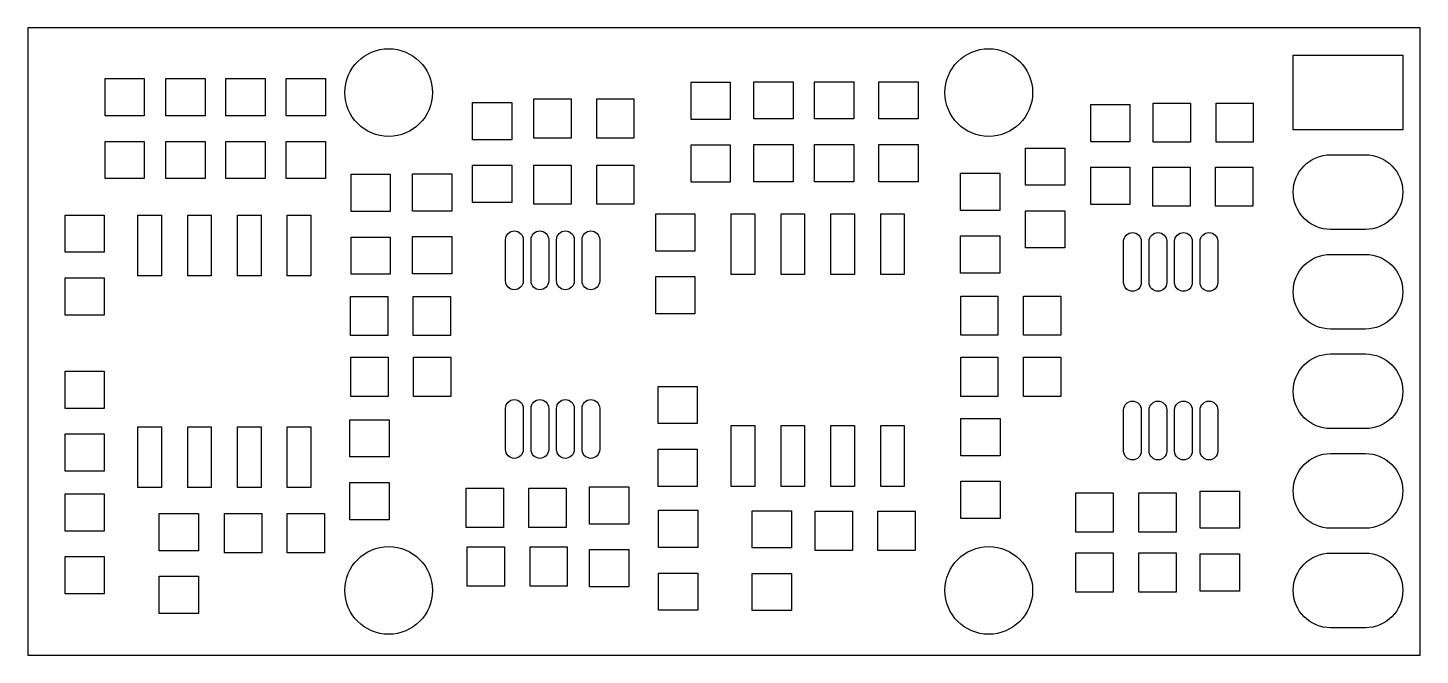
# Model space of a CAD drawing. Extents: x -35.5 to 0, y -16 to 0.
import ezdxf

# ---------------------------------------------------------------- set-up
doc = ezdxf.new("R2010")
doc.units = 0
doc.layers.add('BG_DESIGN_OUTLINE', color=85, linetype='CONTINUOUS')
doc.layers.add('PIN_TOP', color=80, linetype='CONTINUOUS')

msp = doc.modelspace()

# ---------------------------------------------------------------- linework, layer by layer
at = {"layer": 'BG_DESIGN_OUTLINE'}
msp.add_lwpolyline([(0, -11.02), (0, 0), (-25, 0), (-35.5, 0), (-35.5, -16), (-25, -16), (0, -16)], close=True, dxfattribs=at)
at = {"layer": 'PIN_TOP'}
for points in [[(-3.237, -0.6975), (-0.443, -0.6975), (-0.443, -2.6025), (-3.237, -2.6025)], [(-33.53, -2.245), (-33.53, -1.295), (-32.53, -1.295), (-32.53, -2.245)], [(-30.98, -1.295), (-30.98, -2.245), (-31.98, -2.245), (-31.98, -1.295)], [(-30.45, -2.245), (-30.45, -1.295), (-29.45, -1.295), (-29.45, -2.245)], [(-27.91, -1.295), (-27.91, -2.245), (-28.91, -2.245), (-28.91, -1.295)], [(-18.59, -2.335), (-18.59, -1.385), (-17.59, -1.385), (-17.59, -2.335)], [(-15.99, -1.375), (-15.99, -2.325), (-16.99, -2.325), (-16.99, -1.375)], [(-15.44, -2.325), (-15.44, -1.375), (-14.44, -1.375), (-14.44, -2.325)], [(-12.8, -1.375), (-12.8, -2.325), (-13.8, -2.325), (-13.8, -1.375)], [(-24.16, -2.855), (-24.16, -1.905), (-23.16, -1.905), (-23.16, -2.855)], [(-21.645, -2.81), (-22.595, -2.81), (-22.595, -1.81), (-21.645, -1.81)], [(-20.045, -2.81), (-20.995, -2.81), (-20.995, -1.81), (-20.045, -1.81)], [(-8.4, -2.905), (-8.4, -1.955), (-7.4, -1.955), (-7.4, -2.905)], [(-5.855, -2.92), (-6.805, -2.92), (-6.805, -1.92), (-5.855, -1.92)], [(-4.255, -2.92), (-5.205, -2.92), (-5.205, -1.92), (-4.255, -1.92)], [(-33.53, -3.845), (-33.53, -2.895), (-32.53, -2.895), (-32.53, -3.845)], [(-30.98, -2.895), (-30.98, -3.845), (-31.98, -3.845), (-31.98, -2.895)], [(-30.45, -3.845), (-30.45, -2.895), (-29.45, -2.895), (-29.45, -3.845)], [(-27.91, -2.895), (-27.91, -3.845), (-28.91, -3.845), (-28.91, -2.895)], [(-18.59, -3.935), (-18.59, -2.985), (-17.59, -2.985), (-17.59, -3.935)], [(-15.99, -2.975), (-15.99, -3.925), (-16.99, -3.925), (-16.99, -2.975)], [(-15.44, -3.925), (-15.44, -2.975), (-14.44, -2.975), (-14.44, -3.925)], [(-12.8, -2.975), (-12.8, -3.925), (-13.8, -3.925), (-13.8, -2.975)], [(-9.06, -3.065), (-9.06, -4.015), (-10.06, -4.015), (-10.06, -3.065)], [(-24.16, -4.455), (-24.16, -3.505), (-23.16, -3.505), (-23.16, -4.455)], [(-21.645, -4.5), (-22.595, -4.5), (-22.595, -3.5), (-21.645, -3.5)], [(-20.045, -4.5), (-20.995, -4.5), (-20.995, -3.5), (-20.045, -3.5)], [(-5.865, -4.55), (-6.815, -4.55), (-6.815, -3.55), (-5.865, -3.55)], [(-4.265, -4.55), (-5.215, -4.55), (-5.215, -3.55), (-4.265, -3.55)], [(-26.26, -3.735), (-26.26, -4.685), (-27.26, -4.685), (-27.26, -3.735)], [(-24.69, -3.725), (-24.69, -4.675), (-25.69, -4.675), (-25.69, -3.725)], [(-10.72, -3.705), (-10.72, -4.655), (-11.72, -4.655), (-11.72, -3.705)], [(-8.4, -4.505), (-8.4, -3.555), (-7.4, -3.555), (-7.4, -4.505)], [(-34.55, -5.725), (-34.55, -4.775), (-33.55, -4.775), (-33.55, -5.725)], [(-32.695, -4.775), (-32.095, -4.775), (-32.095, -6.325), (-32.695, -6.325)], [(-31.425, -4.775), (-30.825, -4.775), (-30.825, -6.325), (-31.425, -6.325)], [(-30.155, -4.775), (-29.555, -4.775), (-29.555, -6.325), (-30.155, -6.325)], [(-28.885, -4.775), (-28.285, -4.775), (-28.285, -6.325), (-28.885, -6.325)], [(-19.49, -5.695), (-19.49, -4.745), (-18.49, -4.745), (-18.49, -5.695)], [(-17.565, -4.745), (-16.965, -4.745), (-16.965, -6.295), (-17.565, -6.295)], [(-16.295, -4.745), (-15.695, -4.745), (-15.695, -6.295), (-16.295, -6.295)], [(-15.025, -4.745), (-14.425, -4.745), (-14.425, -6.295), (-15.025, -6.295)], [(-13.755, -4.745), (-13.155, -4.745), (-13.155, -6.295), (-13.755, -6.295)], [(-9.06, -4.665), (-9.06, -5.615), (-10.06, -5.615), (-10.06, -4.665)], [(-10.72, -5.305), (-10.72, -6.255), (-11.72, -6.255), (-11.72, -5.305)], [(-26.26, -5.335), (-26.26, -6.285), (-27.26, -6.285), (-27.26, -5.335)], [(-24.69, -5.325), (-24.69, -6.275), (-25.69, -6.275), (-25.69, -5.325)], [(-34.55, -7.325), (-34.55, -6.375), (-33.55, -6.375), (-33.55, -7.325)], [(-19.49, -7.295), (-19.49, -6.345), (-18.49, -6.345), (-18.49, -7.295)], [(-26.325, -7.85), (-27.275, -7.85), (-27.275, -6.85), (-26.325, -6.85)], [(-24.725, -7.85), (-25.675, -7.85), (-25.675, -6.85), (-24.725, -6.85)], [(-10.765, -7.84), (-11.715, -7.84), (-11.715, -6.84), (-10.765, -6.84)], [(-9.165, -7.84), (-10.115, -7.84), (-10.115, -6.84), (-9.165, -6.84)], [(-26.315, -9.4), (-27.265, -9.4), (-27.265, -8.4), (-26.315, -8.4)], [(-24.715, -9.4), (-25.665, -9.4), (-25.665, -8.4), (-24.715, -8.4)], [(-10.765, -9.4), (-11.715, -9.4), (-11.715, -8.4), (-10.765, -8.4)], [(-9.165, -9.4), (-10.115, -9.4), (-10.115, -8.4), (-9.165, -8.4)], [(-34.55, -9.705), (-34.55, -8.755), (-33.55, -8.755), (-33.55, -9.705)], [(-19.43, -10.095), (-19.43, -9.145), (-18.43, -9.145), (-18.43, -10.095)], [(-32.695, -10.175), (-32.095, -10.175), (-32.095, -11.725), (-32.695, -11.725)], [(-31.425, -10.175), (-30.825, -10.175), (-30.825, -11.725), (-31.425, -11.725)], [(-30.155, -10.175), (-29.555, -10.175), (-29.555, -11.725), (-30.155, -11.725)], [(-28.885, -10.175), (-28.285, -10.175), (-28.285, -11.725), (-28.885, -11.725)], [(-27.29, -10.945), (-27.29, -9.995), (-26.29, -9.995), (-26.29, -10.945)], [(-17.565, -10.145), (-16.965, -10.145), (-16.965, -11.695), (-17.565, -11.695)], [(-16.295, -10.145), (-15.695, -10.145), (-15.695, -11.695), (-16.295, -11.695)], [(-15.025, -10.145), (-14.425, -10.145), (-14.425, -11.695), (-15.025, -11.695)], [(-13.755, -10.145), (-13.155, -10.145), (-13.155, -11.695), (-13.755, -11.695)], [(-11.71, -10.915), (-11.71, -9.965), (-10.71, -9.965), (-10.71, -10.915)], [(-34.55, -11.305), (-34.55, -10.355), (-33.55, -10.355), (-33.55, -11.305)], [(-19.43, -11.695), (-19.43, -10.745), (-18.43, -10.745), (-18.43, -11.695)], [(-27.29, -12.545), (-27.29, -11.595), (-26.29, -11.595), (-26.29, -12.545)], [(-21.18, -12.655), (-21.18, -11.705), (-20.18, -11.705), (-20.18, -12.655)], [(-11.71, -12.515), (-11.71, -11.565), (-10.71, -11.565), (-10.71, -12.515)], [(-34.55, -12.835), (-34.55, -11.885), (-33.55, -11.885), (-33.55, -12.835)], [(-23.375, -12.74), (-24.325, -12.74), (-24.325, -11.74), (-23.375, -11.74)], [(-21.775, -12.74), (-22.725, -12.74), (-22.725, -11.74), (-21.775, -11.74)], [(-7.825, -12.86), (-8.775, -12.86), (-8.775, -11.86), (-7.825, -11.86)], [(-6.225, -12.86), (-7.175, -12.86), (-7.175, -11.86), (-6.225, -11.86)], [(-5.61, -12.765), (-5.61, -11.815), (-4.61, -11.815), (-4.61, -12.765)], [(-32.15, -13.335), (-32.15, -12.385), (-31.15, -12.385), (-31.15, -13.335)], [(-30.485, -12.39), (-29.535, -12.39), (-29.535, -13.39), (-30.485, -13.39)], [(-28.885, -12.39), (-27.935, -12.39), (-27.935, -13.39), (-28.885, -13.39)], [(-19.42, -13.255), (-19.42, -12.305), (-18.42, -12.305), (-18.42, -13.255)], [(-17.03, -13.265), (-17.03, -12.315), (-16.03, -12.315), (-16.03, -13.265)], [(-15.425, -12.33), (-14.475, -12.33), (-14.475, -13.33), (-15.425, -13.33)], [(-13.825, -12.33), (-12.875, -12.33), (-12.875, -13.33), (-13.825, -13.33)], [(-34.55, -14.435), (-34.55, -13.485), (-33.55, -13.485), (-33.55, -14.435)], [(-24.295, -13.24), (-23.345, -13.24), (-23.345, -14.24), (-24.295, -14.24)], [(-22.695, -13.24), (-21.745, -13.24), (-21.745, -14.24), (-22.695, -14.24)], [(-21.18, -14.255), (-21.18, -13.305), (-20.18, -13.305), (-20.18, -14.255)], [(-8.775, -13.39), (-7.825, -13.39), (-7.825, -14.39), (-8.775, -14.39)], [(-7.175, -13.39), (-6.225, -13.39), (-6.225, -14.39), (-7.175, -14.39)], [(-5.61, -14.365), (-5.61, -13.415), (-4.61, -13.415), (-4.61, -14.365)], [(-32.15, -14.935), (-32.15, -13.985), (-31.15, -13.985), (-31.15, -14.935)], [(-19.42, -14.855), (-19.42, -13.905), (-18.42, -13.905), (-18.42, -14.855)], [(-17.03, -14.865), (-17.03, -13.915), (-16.03, -13.915), (-16.03, -14.865)]]:
    msp.add_lwpolyline(points, close=True, dxfattribs=at)
for points in [[(-1.3955, -5.1425), (-2.2845, -5.1425, -1), (-2.2845, -3.2375), (-1.3955, -3.2375, -1)], [(-22.87, -5.405), (-22.87, -6.455, -1), (-23.32, -6.455), (-23.32, -5.405, -1)], [(-22.22, -5.405), (-22.22, -6.455, -1), (-22.67, -6.455), (-22.67, -5.405, -1)], [(-21.57, -5.405), (-21.57, -6.455, -1), (-22.02, -6.455), (-22.02, -5.405, -1)], [(-20.92, -5.405), (-20.92, -6.455, -1), (-21.37, -6.455), (-21.37, -5.405, -1)], [(-7.11, -5.445), (-7.11, -6.495, -1), (-7.56, -6.495), (-7.56, -5.445, -1)], [(-6.46, -5.445), (-6.46, -6.495, -1), (-6.91, -6.495), (-6.91, -5.445, -1)], [(-5.81, -5.445), (-5.81, -6.495, -1), (-6.26, -6.495), (-6.26, -5.445, -1)], [(-5.16, -5.445), (-5.16, -6.495, -1), (-5.61, -6.495), (-5.61, -5.445, -1)], [(-1.3955, -7.6825), (-2.2845, -7.6825, -1), (-2.2845, -5.7775), (-1.3955, -5.7775, -1)], [(-1.3955, -10.2225), (-2.2845, -10.2225, -1), (-2.2845, -8.3175), (-1.3955, -8.3175, -1)], [(-22.87, -9.705), (-22.87, -10.755, -1), (-23.32, -10.755), (-23.32, -9.705, -1)], [(-22.22, -9.705), (-22.22, -10.755, -1), (-22.67, -10.755), (-22.67, -9.705, -1)], [(-21.57, -9.705), (-21.57, -10.755, -1), (-22.02, -10.755), (-22.02, -9.705, -1)], [(-20.92, -9.705), (-20.92, -10.755, -1), (-21.37, -10.755), (-21.37, -9.705, -1)], [(-7.11, -9.745), (-7.11, -10.795, -1), (-7.56, -10.795), (-7.56, -9.745, -1)], [(-6.46, -9.745), (-6.46, -10.795, -1), (-6.91, -10.795), (-6.91, -9.745, -1)], [(-5.81, -9.745), (-5.81, -10.795, -1), (-6.26, -10.795), (-6.26, -9.745, -1)], [(-5.16, -9.745), (-5.16, -10.795, -1), (-5.61, -10.795), (-5.61, -9.745, -1)], [(-1.3955, -12.7625), (-2.2845, -12.7625, -1), (-2.2845, -10.8575), (-1.3955, -10.8575, -1)], [(-1.3955, -15.3025), (-2.2845, -15.3025, -1), (-2.2845, -13.3975), (-1.3955, -13.3975, -1)]]:
    msp.add_lwpolyline(points, format="xyb", close=True, dxfattribs=at)
for centre in [(-26.3, -1.65), (-11, -1.65), (-26.3, -14.35), (-11, -14.35)]:
    msp.add_circle(centre, 1.1176, dxfattribs=at)

doc.saveas('drawing.dxf')
